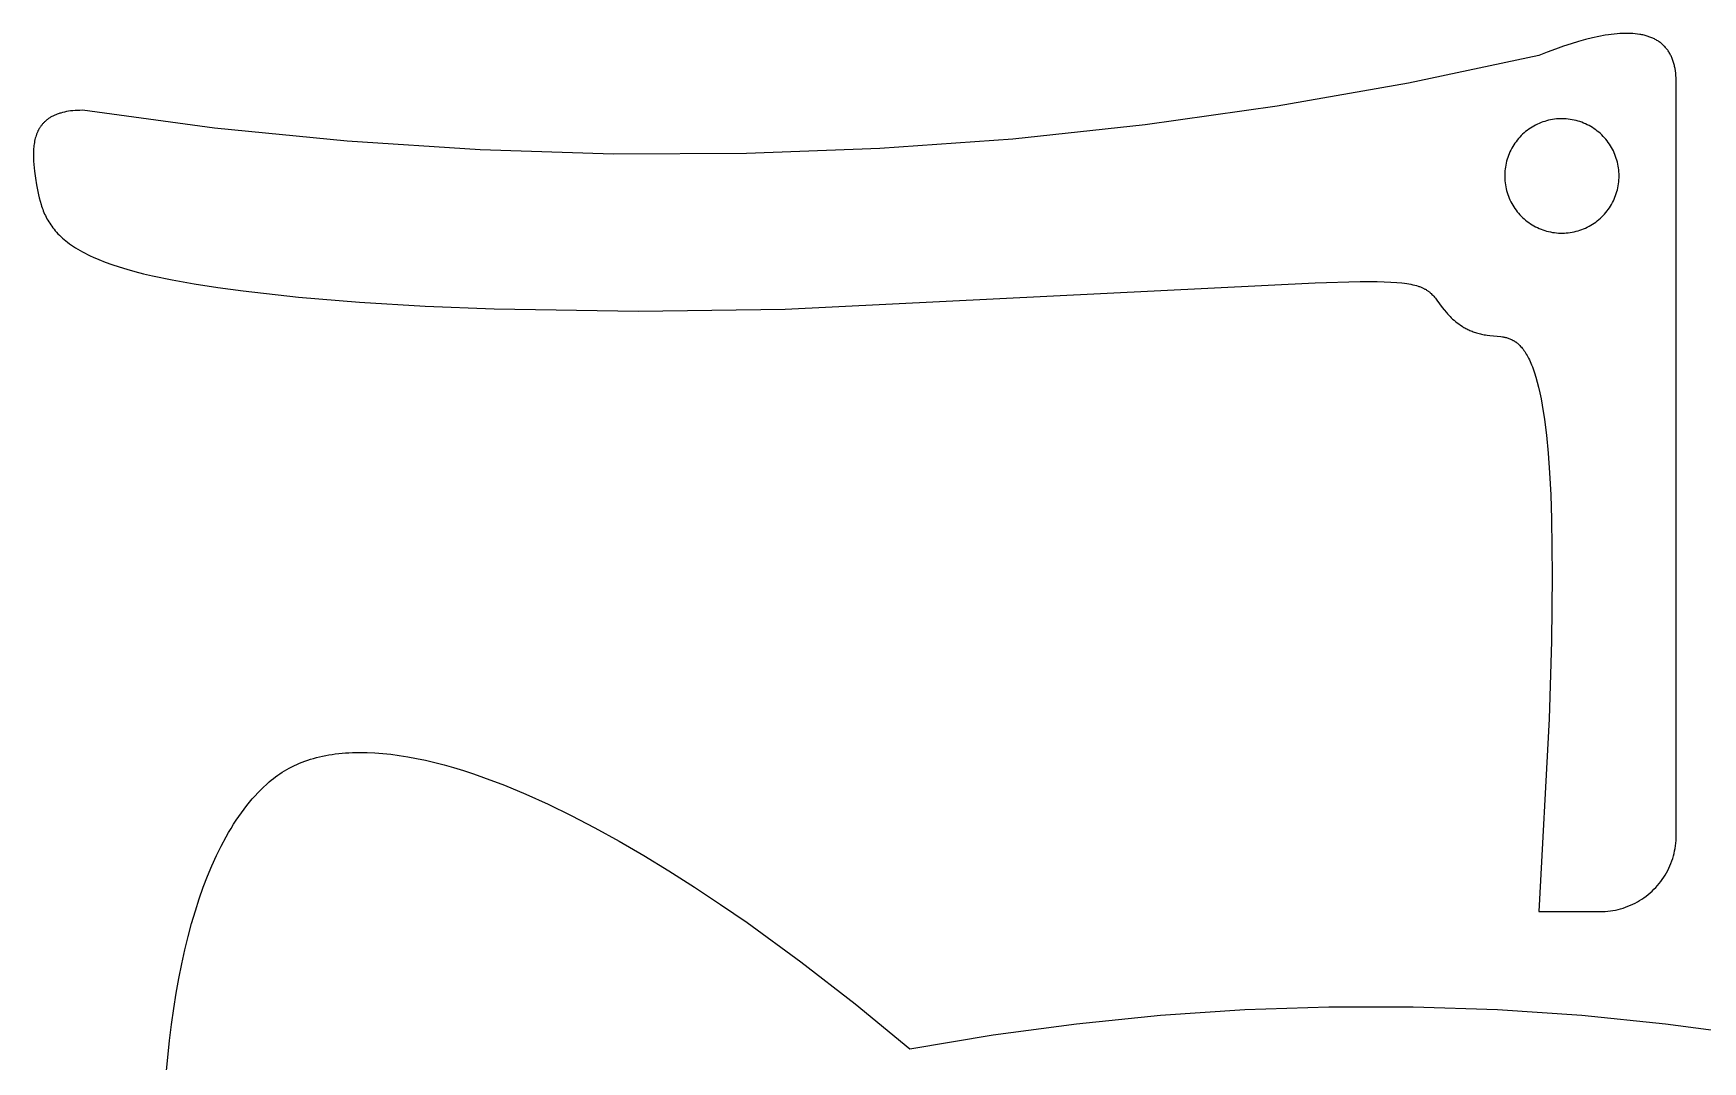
# Model space of a CAD drawing. Header units: millimetres. Extents: x -103 to 223, y -22 to 242.
# Drawn here: x -54.09 to -10.31, y 26.77 to 53.74 of the extents above; entities that cross this region are included whole.
import ezdxf

# ---------------------------------------------------------------- set-up
doc = ezdxf.new("R2010")
doc.units = ezdxf.units.MM
doc.layers.add('Capa 01', color=1, linetype='Continuous', true_color=0xff0000)

msp = doc.modelspace()

# ---------------------------------------------------------------- linework, layer by layer
at = {"layer": 'Capa 01'}
for p, q in [((-13.759, 53.466), (-13.959, 53.401)), ((-13.565, 53.524), (-13.759, 53.466)), ((-13.379, 53.576), (-13.565, 53.524)), ((-13.199, 53.62), (-13.379, 53.576)), ((-13.027, 53.657), (-13.199, 53.62)), ((-12.861, 53.688), (-13.027, 53.657)), ((-12.781, 53.7), (-12.861, 53.688)), ((-12.703, 53.711), (-12.781, 53.7)), ((-12.627, 53.72), (-12.703, 53.711)), ((-12.552, 53.727), (-12.627, 53.72)), ((-12.479, 53.733), (-12.552, 53.727)), ((-12.408, 53.736), (-12.479, 53.733)), ((-12.338, 53.738), (-12.408, 53.736)), ((-12.27, 53.738), (-12.338, 53.738)), ((-12.204, 53.737), (-12.27, 53.738)), ((-12.14, 53.733), (-12.204, 53.737)), ((-12.078, 53.728), (-12.14, 53.733)), ((-12.017, 53.721), (-12.078, 53.728)), ((-11.958, 53.713), (-12.017, 53.721)), ((-11.929, 53.708), (-11.958, 53.713)), ((-11.901, 53.702), (-11.929, 53.708)), ((-11.873, 53.697), (-11.901, 53.702)), ((-11.845, 53.69), (-11.873, 53.697)), ((-11.818, 53.684), (-11.845, 53.69)), ((-11.792, 53.676), (-11.818, 53.684)), ((-11.766, 53.669), (-11.792, 53.676)), ((-11.74, 53.661), (-11.766, 53.669)), ((-11.715, 53.652), (-11.74, 53.661)), ((-11.69, 53.643), (-11.715, 53.652)), ((-11.665, 53.634), (-11.69, 53.643)), ((-11.641, 53.624), (-11.665, 53.634)), ((-11.618, 53.614), (-11.641, 53.624)), ((-11.595, 53.603), (-11.618, 53.614)), ((-11.572, 53.592), (-11.595, 53.603)), ((-11.55, 53.581), (-11.572, 53.592)), ((-11.528, 53.569), (-11.55, 53.581)), ((-11.507, 53.556), (-11.528, 53.569)), ((-11.486, 53.543), (-11.507, 53.556)), ((-11.465, 53.53), (-11.486, 53.543)), ((-11.445, 53.516), (-11.465, 53.53)), ((-11.426, 53.502), (-11.445, 53.516)), ((-11.407, 53.487), (-11.426, 53.502)), ((-11.388, 53.472), (-11.407, 53.487)), ((-11.37, 53.457), (-11.388, 53.472)), ((-11.352, 53.441), (-11.37, 53.457)), ((-11.335, 53.424), (-11.352, 53.441)), ((-11.318, 53.407), (-11.335, 53.424)), ((-14.603, 53.162), (-18.022, 52.436)), ((-14.382, 53.249), (-14.603, 53.162)), ((-14.167, 53.328), (-14.382, 53.249)), ((-13.959, 53.401), (-14.167, 53.328)), ((-11.301, 53.39), (-11.318, 53.407)), ((-11.285, 53.372), (-11.301, 53.39)), ((-11.269, 53.354), (-11.285, 53.372)), ((-11.254, 53.336), (-11.269, 53.354)), ((-11.24, 53.317), (-11.254, 53.336)), ((-11.225, 53.297), (-11.24, 53.317)), ((-11.211, 53.277), (-11.225, 53.297)), ((-11.198, 53.257), (-11.211, 53.277)), ((-11.185, 53.236), (-11.198, 53.257)), ((-11.172, 53.215), (-11.185, 53.236)), ((-11.16, 53.193), (-11.172, 53.215)), ((-11.149, 53.171), (-11.16, 53.193)), ((-11.137, 53.148), (-11.149, 53.171)), ((-11.127, 53.125), (-11.137, 53.148)), ((-11.116, 53.102), (-11.127, 53.125)), ((-11.106, 53.078), (-11.116, 53.102)), ((-11.097, 53.054), (-11.106, 53.078)), ((-11.088, 53.029), (-11.097, 53.054)), ((-11.079, 53.004), (-11.088, 53.029)), ((-11.071, 52.978), (-11.079, 53.004)), ((-11.064, 52.952), (-11.071, 52.978)), ((-11.056, 52.926), (-11.064, 52.952)), ((-11.049, 52.899), (-11.056, 52.926)), ((-11.043, 52.871), (-11.049, 52.899)), ((-11.037, 52.843), (-11.043, 52.871)), ((-11.032, 52.815), (-11.037, 52.843)), ((-11.022, 52.757), (-11.032, 52.815)), ((-11.014, 52.697), (-11.022, 52.757)), ((-11.008, 52.636), (-11.014, 52.697)), ((-11.004, 52.573), (-11.008, 52.636)), ((-11.001, 52.508), (-11.004, 52.573)), ((-18.022, 52.436), (-21.464, 51.828)), ((-11, 52.441), (-11.001, 52.508)), ((-11, 32.704), (-11, 52.441)), ((-53.32, 51.663), (-53.368, 51.65)), ((-53.271, 51.675), (-53.32, 51.663)), ((-53.219, 51.686), (-53.271, 51.675)), ((-53.165, 51.695), (-53.219, 51.686)), ((-53.109, 51.703), (-53.165, 51.695)), ((-53.051, 51.709), (-53.109, 51.703)), ((-52.991, 51.714), (-53.051, 51.709)), ((-52.929, 51.718), (-52.991, 51.714)), ((-52.865, 51.72), (-52.929, 51.718)), ((-52.798, 51.721), (-52.865, 51.72)), ((-49.334, 51.255), (-52.798, 51.721)), ((-21.464, 51.828), (-24.925, 51.339)), ((-53.939, 51.229), (-53.948, 51.213)), ((-53.93, 51.245), (-53.939, 51.229)), ((-53.92, 51.26), (-53.93, 51.245)), ((-53.91, 51.276), (-53.92, 51.26)), ((-53.9, 51.291), (-53.91, 51.276)), ((-53.889, 51.306), (-53.9, 51.291)), ((-53.878, 51.321), (-53.889, 51.306)), ((-53.867, 51.335), (-53.878, 51.321)), ((-53.855, 51.35), (-53.867, 51.335)), ((-53.843, 51.364), (-53.855, 51.35)), ((-53.831, 51.378), (-53.843, 51.364)), ((-53.818, 51.392), (-53.831, 51.378)), ((-53.805, 51.405), (-53.818, 51.392)), ((-53.792, 51.418), (-53.805, 51.405)), ((-53.778, 51.431), (-53.792, 51.418)), ((-53.763, 51.444), (-53.778, 51.431)), ((-53.749, 51.456), (-53.763, 51.444)), ((-53.734, 51.469), (-53.749, 51.456)), ((-53.718, 51.481), (-53.734, 51.469)), ((-53.703, 51.492), (-53.718, 51.481)), ((-53.686, 51.504), (-53.703, 51.492)), ((-53.67, 51.515), (-53.686, 51.504)), ((-53.653, 51.526), (-53.67, 51.515)), ((-53.635, 51.537), (-53.653, 51.526)), ((-53.617, 51.547), (-53.635, 51.537)), ((-53.599, 51.557), (-53.617, 51.547)), ((-53.58, 51.567), (-53.599, 51.557)), ((-53.561, 51.577), (-53.58, 51.567)), ((-53.541, 51.586), (-53.561, 51.577)), ((-53.521, 51.595), (-53.541, 51.586)), ((-53.501, 51.604), (-53.521, 51.595)), ((-53.48, 51.613), (-53.501, 51.604)), ((-53.459, 51.621), (-53.48, 51.613)), ((-53.437, 51.629), (-53.459, 51.621)), ((-53.414, 51.636), (-53.437, 51.629)), ((-53.392, 51.643), (-53.414, 51.636)), ((-53.368, 51.65), (-53.392, 51.643)), ((-45.856, 50.908), (-49.334, 51.255)), ((-24.925, 51.339), (-28.401, 50.968)), ((-14.867, 51.224), (-14.909, 51.193)), ((-14.824, 51.253), (-14.867, 51.224)), ((-14.78, 51.281), (-14.824, 51.253)), ((-14.735, 51.308), (-14.78, 51.281)), ((-14.689, 51.332), (-14.735, 51.308)), ((-14.642, 51.355), (-14.689, 51.332)), ((-14.595, 51.377), (-14.642, 51.355)), ((-14.547, 51.397), (-14.595, 51.377)), ((-14.498, 51.415), (-14.547, 51.397)), ((-14.449, 51.431), (-14.498, 51.415)), ((-14.399, 51.446), (-14.449, 51.431)), ((-14.348, 51.459), (-14.399, 51.446)), ((-14.297, 51.47), (-14.348, 51.459)), ((-14.246, 51.48), (-14.297, 51.47)), ((-14.195, 51.487), (-14.246, 51.48)), ((-14.143, 51.493), (-14.195, 51.487)), ((-14.091, 51.497), (-14.143, 51.493)), ((-14.039, 51.499), (-14.091, 51.497)), ((-13.987, 51.5), (-14.039, 51.499)), ((-13.935, 51.499), (-13.987, 51.5)), ((-13.883, 51.495), (-13.935, 51.499)), ((-13.831, 51.49), (-13.883, 51.495)), ((-13.78, 51.484), (-13.831, 51.49)), ((-13.728, 51.475), (-13.78, 51.484)), ((-13.677, 51.465), (-13.728, 51.475)), ((-13.626, 51.453), (-13.677, 51.465)), ((-13.576, 51.439), (-13.626, 51.453)), ((-13.527, 51.423), (-13.576, 51.439)), ((-13.477, 51.406), (-13.527, 51.423)), ((-13.429, 51.387), (-13.477, 51.406)), ((-13.381, 51.366), (-13.429, 51.387)), ((-13.334, 51.344), (-13.381, 51.366)), ((-13.288, 51.32), (-13.334, 51.344)), ((-13.242, 51.295), (-13.288, 51.32)), ((-13.198, 51.268), (-13.242, 51.295)), ((-13.155, 51.239), (-13.198, 51.268)), ((-13.112, 51.209), (-13.155, 51.239)), ((-54.072, 50.797), (-54.076, 50.758)), ((-54.067, 50.837), (-54.072, 50.797)), ((-54.06, 50.875), (-54.067, 50.837)), ((-54.053, 50.914), (-54.06, 50.875)), ((-54.045, 50.951), (-54.053, 50.914)), ((-54.036, 50.988), (-54.045, 50.951)), ((-54.025, 51.025), (-54.036, 50.988)), ((-54.014, 51.06), (-54.025, 51.025)), ((-54.008, 51.078), (-54.014, 51.06)), ((-54.001, 51.096), (-54.008, 51.078)), ((-53.995, 51.113), (-54.001, 51.096)), ((-53.988, 51.13), (-53.995, 51.113)), ((-53.98, 51.147), (-53.988, 51.13)), ((-53.973, 51.164), (-53.98, 51.147)), ((-53.965, 51.18), (-53.973, 51.164)), ((-53.956, 51.197), (-53.965, 51.18)), ((-53.948, 51.213), (-53.956, 51.197)), ((-42.369, 50.68), (-45.856, 50.908)), ((-28.401, 50.968), (-31.887, 50.716)), ((-15.261, 50.813), (-15.288, 50.769)), ((-15.232, 50.856), (-15.261, 50.813)), ((-15.201, 50.898), (-15.232, 50.856)), ((-15.169, 50.94), (-15.201, 50.898)), ((-15.136, 50.98), (-15.169, 50.94)), ((-15.101, 51.018), (-15.136, 50.98)), ((-15.065, 51.056), (-15.101, 51.018)), ((-15.028, 51.092), (-15.065, 51.056)), ((-14.989, 51.127), (-15.028, 51.092)), ((-14.95, 51.161), (-14.989, 51.127)), ((-14.909, 51.193), (-14.95, 51.161)), ((-13.071, 51.177), (-13.112, 51.209)), ((-13.03, 51.144), (-13.071, 51.177)), ((-12.991, 51.11), (-13.03, 51.144)), ((-12.953, 51.074), (-12.991, 51.11)), ((-12.917, 51.037), (-12.953, 51.074)), ((-12.881, 50.999), (-12.917, 51.037)), ((-12.847, 50.96), (-12.881, 50.999)), ((-12.815, 50.919), (-12.847, 50.96)), ((-12.783, 50.877), (-12.815, 50.919)), ((-12.754, 50.835), (-12.783, 50.877)), ((-12.725, 50.791), (-12.754, 50.835)), ((-12.699, 50.746), (-12.725, 50.791)), ((-54.085, 50.595), (-54.086, 50.553)), ((-54.086, 50.553), (-54.084, 50.468)), ((-54.084, 50.636), (-54.085, 50.595)), ((-54.083, 50.677), (-54.084, 50.636)), ((-54.084, 50.468), (-54.08, 50.383)), ((-54.08, 50.718), (-54.083, 50.677)), ((-54.076, 50.758), (-54.08, 50.718)), ((-54.08, 50.383), (-54.074, 50.296)), ((-38.875, 50.572), (-42.369, 50.68)), ((-35.38, 50.584), (-38.875, 50.572)), ((-31.887, 50.716), (-35.38, 50.584)), ((-15.449, 50.386), (-15.462, 50.336)), ((-15.435, 50.436), (-15.449, 50.386)), ((-15.419, 50.486), (-15.435, 50.436)), ((-15.401, 50.535), (-15.419, 50.486)), ((-15.382, 50.583), (-15.401, 50.535)), ((-15.361, 50.631), (-15.382, 50.583)), ((-15.338, 50.678), (-15.361, 50.631)), ((-15.314, 50.724), (-15.338, 50.678)), ((-15.288, 50.769), (-15.314, 50.724)), ((-12.674, 50.701), (-12.699, 50.746)), ((-12.65, 50.654), (-12.674, 50.701)), ((-12.628, 50.607), (-12.65, 50.654)), ((-12.608, 50.559), (-12.628, 50.607)), ((-12.589, 50.51), (-12.608, 50.559)), ((-12.573, 50.461), (-12.589, 50.51)), ((-12.557, 50.411), (-12.573, 50.461)), ((-12.544, 50.361), (-12.557, 50.411)), ((-12.532, 50.31), (-12.544, 50.361)), ((-54.074, 50.296), (-54.065, 50.209)), ((-54.065, 50.209), (-54.055, 50.121)), ((-54.055, 50.121), (-54.03, 49.944)), ((-54.03, 49.944), (-54, 49.768)), ((-15.498, 50.078), (-15.5, 50.026)), ((-15.5, 50.026), (-15.5, 49.974)), ((-15.5, 49.974), (-15.498, 49.922)), ((-15.494, 50.13), (-15.498, 50.078)), ((-15.498, 49.922), (-15.494, 49.87)), ((-15.489, 50.182), (-15.494, 50.13)), ((-15.482, 50.233), (-15.489, 50.182)), ((-15.473, 50.285), (-15.482, 50.233)), ((-15.462, 50.336), (-15.473, 50.285)), ((-12.523, 50.259), (-12.532, 50.31)), ((-12.514, 50.208), (-12.523, 50.259)), ((-12.508, 50.156), (-12.514, 50.208)), ((-12.504, 50.104), (-12.508, 50.156)), ((-12.501, 50.052), (-12.504, 50.104)), ((-12.504, 49.896), (-12.501, 49.948)), ((-12.5, 50), (-12.501, 50.052)), ((-12.501, 49.948), (-12.5, 50)), ((-54, 49.768), (-53.968, 49.593)), ((-53.968, 49.593), (-53.95, 49.507)), ((-53.95, 49.507), (-53.93, 49.421)), ((-15.494, 49.87), (-15.489, 49.818)), ((-15.489, 49.818), (-15.482, 49.767)), ((-15.482, 49.767), (-15.473, 49.715)), ((-15.473, 49.715), (-15.462, 49.664)), ((-15.462, 49.664), (-15.449, 49.614)), ((-15.449, 49.614), (-15.435, 49.564)), ((-15.435, 49.564), (-15.419, 49.514)), ((-15.419, 49.514), (-15.401, 49.465)), ((-12.608, 49.441), (-12.589, 49.49)), ((-12.589, 49.49), (-12.573, 49.539)), ((-12.573, 49.539), (-12.557, 49.589)), ((-12.557, 49.589), (-12.544, 49.639)), ((-12.544, 49.639), (-12.532, 49.69)), ((-12.532, 49.69), (-12.523, 49.741)), ((-12.523, 49.741), (-12.514, 49.792)), ((-12.514, 49.792), (-12.508, 49.844)), ((-12.508, 49.844), (-12.504, 49.896)), ((-53.93, 49.421), (-53.908, 49.336)), ((-53.908, 49.336), (-53.884, 49.251)), ((-53.884, 49.251), (-53.87, 49.209)), ((-53.87, 49.209), (-53.856, 49.167)), ((-53.856, 49.167), (-53.841, 49.125)), ((-53.841, 49.125), (-53.825, 49.083)), ((-53.825, 49.083), (-53.808, 49.042)), ((-53.808, 49.042), (-53.79, 49.001)), ((-15.401, 49.465), (-15.382, 49.417)), ((-15.382, 49.417), (-15.361, 49.369)), ((-15.361, 49.369), (-15.338, 49.322)), ((-15.338, 49.322), (-15.314, 49.276)), ((-15.314, 49.276), (-15.288, 49.231)), ((-15.288, 49.231), (-15.261, 49.187)), ((-15.261, 49.187), (-15.232, 49.144)), ((-15.232, 49.144), (-15.201, 49.102)), ((-15.201, 49.102), (-15.169, 49.06)), ((-15.169, 49.06), (-15.136, 49.02)), ((-12.881, 49.001), (-12.847, 49.04)), ((-12.847, 49.04), (-12.815, 49.081)), ((-12.815, 49.081), (-12.783, 49.123)), ((-12.783, 49.123), (-12.754, 49.165)), ((-12.754, 49.165), (-12.725, 49.209)), ((-12.725, 49.209), (-12.699, 49.254)), ((-12.699, 49.254), (-12.674, 49.299)), ((-12.674, 49.299), (-12.65, 49.346)), ((-12.65, 49.346), (-12.628, 49.393)), ((-12.628, 49.393), (-12.608, 49.441)), ((-53.79, 49.001), (-53.771, 48.96)), ((-53.771, 48.96), (-53.751, 48.919)), ((-53.751, 48.919), (-53.73, 48.878)), ((-53.73, 48.878), (-53.707, 48.838)), ((-53.707, 48.838), (-53.684, 48.798)), ((-53.684, 48.798), (-53.658, 48.758)), ((-53.658, 48.758), (-53.632, 48.718)), ((-53.632, 48.718), (-53.604, 48.678)), ((-53.604, 48.678), (-53.574, 48.639)), ((-53.574, 48.639), (-53.543, 48.6)), ((-53.543, 48.6), (-53.511, 48.561)), ((-15.136, 49.02), (-15.101, 48.982)), ((-15.101, 48.982), (-15.065, 48.944)), ((-15.065, 48.944), (-15.028, 48.908)), ((-15.028, 48.908), (-14.989, 48.873)), ((-14.989, 48.873), (-14.95, 48.839)), ((-14.95, 48.839), (-14.909, 48.807)), ((-14.909, 48.807), (-14.867, 48.776)), ((-14.867, 48.776), (-14.824, 48.747)), ((-14.824, 48.747), (-14.78, 48.719)), ((-14.78, 48.719), (-14.735, 48.692)), ((-14.735, 48.692), (-14.689, 48.668)), ((-14.689, 48.668), (-14.642, 48.645)), ((-14.642, 48.645), (-14.595, 48.623)), ((-14.595, 48.623), (-14.547, 48.603)), ((-14.547, 48.603), (-14.498, 48.585)), ((-13.527, 48.577), (-13.477, 48.594)), ((-13.477, 48.594), (-13.429, 48.613)), ((-13.429, 48.613), (-13.381, 48.634)), ((-13.381, 48.634), (-13.334, 48.656)), ((-13.334, 48.656), (-13.288, 48.68)), ((-13.288, 48.68), (-13.242, 48.705)), ((-13.242, 48.705), (-13.198, 48.732)), ((-13.198, 48.732), (-13.155, 48.761)), ((-13.155, 48.761), (-13.112, 48.791)), ((-13.112, 48.791), (-13.071, 48.823)), ((-13.071, 48.823), (-13.03, 48.856)), ((-13.03, 48.856), (-12.991, 48.89)), ((-12.991, 48.89), (-12.953, 48.926)), ((-12.953, 48.926), (-12.917, 48.963)), ((-12.917, 48.963), (-12.881, 49.001)), ((-53.511, 48.561), (-53.477, 48.522)), ((-53.477, 48.522), (-53.441, 48.484)), ((-53.441, 48.484), (-53.403, 48.446)), ((-53.403, 48.446), (-53.364, 48.408)), ((-53.364, 48.408), (-53.322, 48.37)), ((-53.322, 48.37), (-53.279, 48.333)), ((-53.279, 48.333), (-53.234, 48.296)), ((-53.234, 48.296), (-53.187, 48.259)), ((-53.187, 48.259), (-53.138, 48.222)), ((-53.138, 48.222), (-53.086, 48.186)), ((-53.086, 48.186), (-53.033, 48.15)), ((-14.498, 48.585), (-14.449, 48.569)), ((-14.449, 48.569), (-14.399, 48.554)), ((-14.399, 48.554), (-14.348, 48.541)), ((-14.348, 48.541), (-14.297, 48.53)), ((-14.297, 48.53), (-14.246, 48.52)), ((-14.246, 48.52), (-14.195, 48.513)), ((-14.195, 48.513), (-14.143, 48.507)), ((-14.143, 48.507), (-14.091, 48.503)), ((-14.091, 48.503), (-14.039, 48.501)), ((-14.039, 48.501), (-13.987, 48.5)), ((-13.987, 48.5), (-13.935, 48.501)), ((-13.935, 48.501), (-13.883, 48.505)), ((-13.883, 48.505), (-13.831, 48.51)), ((-13.831, 48.51), (-13.78, 48.516)), ((-13.78, 48.516), (-13.728, 48.525)), ((-13.728, 48.525), (-13.677, 48.535)), ((-13.677, 48.535), (-13.626, 48.547)), ((-13.626, 48.547), (-13.576, 48.561)), ((-13.576, 48.561), (-13.527, 48.577)), ((-53.033, 48.15), (-52.977, 48.114)), ((-52.977, 48.114), (-52.919, 48.078)), ((-52.919, 48.078), (-52.859, 48.043)), ((-52.859, 48.043), (-52.796, 48.008)), ((-52.796, 48.008), (-52.731, 47.974)), ((-52.731, 47.974), (-52.663, 47.94)), ((-52.663, 47.94), (-52.593, 47.906)), ((-52.593, 47.906), (-52.52, 47.872)), ((-52.52, 47.872), (-52.367, 47.806)), ((-52.367, 47.806), (-52.202, 47.74)), ((-52.202, 47.74), (-52.027, 47.677)), ((-52.027, 47.677), (-51.839, 47.614)), ((-51.839, 47.614), (-51.639, 47.553)), ((-51.639, 47.553), (-51.427, 47.494)), ((-51.427, 47.494), (-51.201, 47.436)), ((-51.201, 47.436), (-50.962, 47.379)), ((-50.962, 47.379), (-50.444, 47.271)), ((-50.444, 47.271), (-49.872, 47.168)), ((-49.872, 47.168), (-49.252, 47.073)), ((-49.252, 47.073), (-48.586, 46.983)), ((-48.586, 46.983), (-47.131, 46.824)), ((-34.369, 46.506), (-20.468, 47.194)), ((-20.468, 47.194), (-19.289, 47.227)), ((-19.289, 47.227), (-18.847, 47.227)), ((-18.847, 47.227), (-18.657, 47.222)), ((-18.657, 47.222), (-18.486, 47.215)), ((-18.486, 47.215), (-18.332, 47.205)), ((-18.332, 47.205), (-18.193, 47.192)), ((-18.193, 47.192), (-18.129, 47.184)), ((-18.129, 47.184), (-18.068, 47.176)), ((-18.068, 47.176), (-18.011, 47.167)), ((-18.011, 47.167), (-17.958, 47.157)), ((-17.958, 47.157), (-17.907, 47.147)), ((-17.907, 47.147), (-17.859, 47.135)), ((-17.859, 47.135), (-17.813, 47.123)), ((-17.813, 47.123), (-17.771, 47.11)), ((-17.771, 47.11), (-17.75, 47.104)), ((-17.75, 47.104), (-17.731, 47.097)), ((-17.731, 47.097), (-17.711, 47.09)), ((-17.711, 47.09), (-17.693, 47.082)), ((-17.693, 47.082), (-17.675, 47.075)), ((-17.675, 47.075), (-17.657, 47.067)), ((-17.657, 47.067), (-17.64, 47.059)), ((-17.64, 47.059), (-17.623, 47.051)), ((-17.623, 47.051), (-17.607, 47.043)), ((-17.607, 47.043), (-17.591, 47.034)), ((-17.591, 47.034), (-17.576, 47.026)), ((-17.576, 47.026), (-17.561, 47.017)), ((-17.561, 47.017), (-17.546, 47.008)), ((-17.546, 47.008), (-17.532, 46.998)), ((-17.532, 46.998), (-17.518, 46.989)), ((-17.518, 46.989), (-17.505, 46.979)), ((-17.505, 46.979), (-17.492, 46.969)), ((-17.492, 46.969), (-17.479, 46.959)), ((-17.479, 46.959), (-17.466, 46.949)), ((-17.466, 46.949), (-17.454, 46.938)), ((-17.454, 46.938), (-17.441, 46.927)), ((-17.441, 46.927), (-17.43, 46.916)), ((-17.43, 46.916), (-17.406, 46.894)), ((-17.406, 46.894), (-17.384, 46.87)), ((-17.384, 46.87), (-17.362, 46.846)), ((-17.362, 46.846), (-17.34, 46.82)), ((-47.131, 46.824), (-45.531, 46.692)), ((-45.531, 46.692), (-43.813, 46.588)), ((-43.813, 46.588), (-42.004, 46.512)), ((-42.004, 46.512), (-38.215, 46.451)), ((-38.215, 46.451), (-34.369, 46.506)), ((-17.34, 46.82), (-17.318, 46.794)), ((-17.318, 46.794), (-17.275, 46.739)), ((-17.275, 46.739), (-17.136, 46.553)), ((-17.136, 46.553), (-17.083, 46.486)), ((-17.083, 46.486), (-17.027, 46.418)), ((-17.027, 46.418), (-16.997, 46.383)), ((-16.997, 46.383), (-16.966, 46.349)), ((-16.966, 46.349), (-16.933, 46.315)), ((-16.933, 46.315), (-16.899, 46.28)), ((-16.899, 46.28), (-16.864, 46.247)), ((-16.864, 46.247), (-16.827, 46.213)), ((-16.827, 46.213), (-16.788, 46.181)), ((-16.788, 46.181), (-16.748, 46.148)), ((-16.748, 46.148), (-16.706, 46.117)), ((-16.706, 46.117), (-16.662, 46.086)), ((-16.662, 46.086), (-16.616, 46.057)), ((-16.616, 46.057), (-16.593, 46.042)), ((-16.593, 46.042), (-16.569, 46.028)), ((-16.569, 46.028), (-16.544, 46.014)), ((-16.544, 46.014), (-16.519, 46.001)), ((-16.519, 46.001), (-16.493, 45.987)), ((-16.493, 45.987), (-16.467, 45.974)), ((-16.467, 45.974), (-16.44, 45.962)), ((-16.44, 45.962), (-16.412, 45.95)), ((-16.412, 45.95), (-16.384, 45.938)), ((-16.384, 45.938), (-16.356, 45.926)), ((-16.356, 45.926), (-16.327, 45.915)), ((-16.327, 45.915), (-16.297, 45.904)), ((-16.297, 45.904), (-16.266, 45.894)), ((-16.266, 45.894), (-16.235, 45.884)), ((-16.235, 45.884), (-16.204, 45.875)), ((-16.204, 45.875), (-16.171, 45.866)), ((-16.171, 45.866), (-16.138, 45.857)), ((-16.138, 45.857), (-16.105, 45.849)), ((-16.105, 45.849), (-16.07, 45.841)), ((-16.07, 45.841), (-16.035, 45.834)), ((-16.035, 45.834), (-16, 45.828)), ((-16, 45.828), (-15.963, 45.822)), ((-15.963, 45.822), (-15.888, 45.811)), ((-15.888, 45.811), (-15.604, 45.786)), ((-15.604, 45.786), (-15.561, 45.78)), ((-15.561, 45.78), (-15.54, 45.776)), ((-15.54, 45.776), (-15.518, 45.773)), ((-15.518, 45.773), (-15.496, 45.768)), ((-15.496, 45.768), (-15.474, 45.763)), ((-15.474, 45.763), (-15.453, 45.758)), ((-15.453, 45.758), (-15.431, 45.751)), ((-15.431, 45.751), (-15.409, 45.745)), ((-15.409, 45.745), (-15.387, 45.737)), ((-15.387, 45.737), (-15.365, 45.729)), ((-15.365, 45.729), (-15.343, 45.719)), ((-15.343, 45.719), (-15.321, 45.709)), ((-15.321, 45.709), (-15.299, 45.698)), ((-15.299, 45.698), (-15.277, 45.687)), ((-15.277, 45.687), (-15.266, 45.68)), ((-15.266, 45.68), (-15.255, 45.674)), ((-15.255, 45.674), (-15.244, 45.667)), ((-15.244, 45.667), (-15.233, 45.66)), ((-15.233, 45.66), (-15.222, 45.652)), ((-15.222, 45.652), (-15.211, 45.645)), ((-15.211, 45.645), (-15.2, 45.637)), ((-15.2, 45.637), (-15.189, 45.628)), ((-15.189, 45.628), (-15.178, 45.62)), ((-15.178, 45.62), (-15.167, 45.611)), ((-15.167, 45.611), (-15.146, 45.592)), ((-15.146, 45.592), (-15.124, 45.573)), ((-15.124, 45.573), (-15.102, 45.551)), ((-15.102, 45.551), (-15.081, 45.529)), ((-15.081, 45.529), (-15.059, 45.505)), ((-15.059, 45.505), (-15.038, 45.479)), ((-15.038, 45.479), (-15.017, 45.452)), ((-15.017, 45.452), (-14.996, 45.424)), ((-14.996, 45.424), (-14.975, 45.394)), ((-14.975, 45.394), (-14.954, 45.362)), ((-14.954, 45.362), (-14.933, 45.328)), ((-14.933, 45.328), (-14.913, 45.293)), ((-14.913, 45.293), (-14.892, 45.256)), ((-14.892, 45.256), (-14.872, 45.217)), ((-14.872, 45.217), (-14.852, 45.177)), ((-14.852, 45.177), (-14.832, 45.134)), ((-14.832, 45.134), (-14.812, 45.089)), ((-14.812, 45.089), (-14.793, 45.043)), ((-14.793, 45.043), (-14.773, 44.994)), ((-14.773, 44.994), (-14.754, 44.943)), ((-14.754, 44.943), (-14.717, 44.835)), ((-14.717, 44.835), (-14.68, 44.718)), ((-14.68, 44.718), (-14.645, 44.592)), ((-14.645, 44.592), (-14.61, 44.456)), ((-14.61, 44.456), (-14.577, 44.309)), ((-14.577, 44.309), (-14.545, 44.153)), ((-14.545, 44.153), (-14.514, 43.985)), ((-14.514, 43.985), (-14.457, 43.616)), ((-14.457, 43.616), (-14.406, 43.2)), ((-14.406, 43.2), (-14.361, 42.732)), ((-14.361, 42.732), (-14.323, 42.211)), ((-14.323, 42.211), (-14.292, 41.634)), ((-14.292, 41.634), (-14.27, 40.997)), ((-14.27, 40.997), (-14.251, 39.532)), ((-14.251, 39.532), (-14.271, 37.794)), ((-14.271, 37.794), (-14.333, 35.759)), ((-14.333, 35.759), (-14.603, 30.704)), ((-47.175, 34.565), (-47.105, 34.595)), ((-47.105, 34.595), (-47.035, 34.623)), ((-47.035, 34.623), (-46.963, 34.65)), ((-46.963, 34.65), (-46.89, 34.675)), ((-46.89, 34.675), (-46.815, 34.699)), ((-46.815, 34.699), (-46.739, 34.722)), ((-46.739, 34.722), (-46.661, 34.743)), ((-46.661, 34.743), (-46.582, 34.762)), ((-46.582, 34.762), (-46.502, 34.781)), ((-46.502, 34.781), (-46.42, 34.797)), ((-46.42, 34.797), (-46.337, 34.813)), ((-46.337, 34.813), (-46.253, 34.826)), ((-46.253, 34.826), (-46.167, 34.839)), ((-46.167, 34.839), (-46.079, 34.849)), ((-46.079, 34.849), (-45.991, 34.859)), ((-45.991, 34.859), (-45.9, 34.866)), ((-45.9, 34.866), (-45.809, 34.872)), ((-45.809, 34.872), (-45.716, 34.877)), ((-45.716, 34.877), (-45.525, 34.881)), ((-45.525, 34.881), (-45.329, 34.878)), ((-45.329, 34.878), (-45.128, 34.869)), ((-45.128, 34.869), (-44.921, 34.854)), ((-44.921, 34.854), (-44.708, 34.831)), ((-44.708, 34.831), (-44.489, 34.802)), ((-44.489, 34.802), (-44.266, 34.766)), ((-44.266, 34.766), (-44.036, 34.723)), ((-44.036, 34.723), (-43.801, 34.673)), ((-43.801, 34.673), (-43.561, 34.616)), ((-43.561, 34.616), (-43.316, 34.552)), ((-47.899, 34.108), (-47.846, 34.153)), ((-47.846, 34.153), (-47.791, 34.197)), ((-47.791, 34.197), (-47.736, 34.239)), ((-47.736, 34.239), (-47.679, 34.281)), ((-47.679, 34.281), (-47.621, 34.321)), ((-47.621, 34.321), (-47.561, 34.359)), ((-47.561, 34.359), (-47.5, 34.397)), ((-47.5, 34.397), (-47.438, 34.433)), ((-47.438, 34.433), (-47.374, 34.468)), ((-47.374, 34.468), (-47.309, 34.502)), ((-47.309, 34.502), (-47.242, 34.534)), ((-47.242, 34.534), (-47.175, 34.565)), ((-43.316, 34.552), (-43.065, 34.481)), ((-43.065, 34.481), (-42.809, 34.403)), ((-42.809, 34.403), (-42.547, 34.318)), ((-42.547, 34.318), (-42.281, 34.225)), ((-42.281, 34.225), (-41.734, 34.019)), ((-48.344, 33.659), (-48.271, 33.742)), ((-48.271, 33.742), (-48.198, 33.821)), ((-48.198, 33.821), (-48.124, 33.897)), ((-48.124, 33.897), (-48.05, 33.971)), ((-48.05, 33.971), (-47.974, 34.041)), ((-47.974, 34.041), (-47.899, 34.108)), ((-41.734, 34.019), (-41.167, 33.783)), ((-41.167, 33.783), (-40.582, 33.519)), ((-48.698, 33.201), (-48.628, 33.299)), ((-48.628, 33.299), (-48.558, 33.394)), ((-48.558, 33.394), (-48.488, 33.485)), ((-48.488, 33.485), (-48.416, 33.574)), ((-48.416, 33.574), (-48.344, 33.659)), ((-40.582, 33.519), (-39.98, 33.226)), ((-48.966, 32.777), (-48.9, 32.888)), ((-48.9, 32.888), (-48.834, 32.995)), ((-48.834, 32.995), (-48.766, 33.1)), ((-48.766, 33.1), (-48.698, 33.201)), ((-39.98, 33.226), (-39.361, 32.905)), ((-39.361, 32.905), (-38.727, 32.556)), ((-49.283, 32.174), (-49.159, 32.425)), ((-49.159, 32.425), (-49.032, 32.663)), ((-49.032, 32.663), (-48.966, 32.777)), ((-38.727, 32.556), (-38.079, 32.18)), ((-11.029, 32.364), (-11.019, 32.432)), ((-11.019, 32.432), (-11.01, 32.5)), ((-11.01, 32.5), (-11.005, 32.568)), ((-11.005, 32.568), (-11.001, 32.636)), ((-11.001, 32.636), (-11, 32.704)), ((-49.403, 31.91), (-49.283, 32.174)), ((-38.079, 32.18), (-37.418, 31.777)), ((-11.166, 31.907), (-11.139, 31.97)), ((-11.139, 31.97), (-11.115, 32.034)), ((-11.115, 32.034), (-11.094, 32.099)), ((-11.094, 32.099), (-11.074, 32.165)), ((-11.074, 32.165), (-11.057, 32.231)), ((-11.057, 32.231), (-11.042, 32.297)), ((-11.042, 32.297), (-11.029, 32.364)), ((-49.629, 31.344), (-49.518, 31.634)), ((-49.518, 31.634), (-49.403, 31.91)), ((-37.418, 31.777), (-36.745, 31.348)), ((-11.406, 31.496), (-11.366, 31.551)), ((-11.366, 31.551), (-11.328, 31.607)), ((-11.328, 31.607), (-11.291, 31.665)), ((-11.291, 31.665), (-11.257, 31.724)), ((-11.257, 31.724), (-11.224, 31.784)), ((-11.224, 31.784), (-11.194, 31.845)), ((-11.194, 31.845), (-11.166, 31.907)), ((-49.736, 31.041), (-49.629, 31.344)), ((-36.745, 31.348), (-36.062, 30.894)), ((-11.847, 31.07), (-11.792, 31.11)), ((-11.792, 31.11), (-11.738, 31.153)), ((-11.738, 31.153), (-11.686, 31.197)), ((-11.686, 31.197), (-11.635, 31.242)), ((-11.635, 31.242), (-11.586, 31.29)), ((-11.586, 31.29), (-11.538, 31.339)), ((-11.538, 31.339), (-11.493, 31.39)), ((-11.493, 31.39), (-11.449, 31.442)), ((-11.449, 31.442), (-11.406, 31.496)), ((-49.935, 30.396), (-49.838, 30.725)), ((-49.838, 30.725), (-49.736, 31.041)), ((-36.062, 30.894), (-35.369, 30.416)), ((-14.603, 30.704), (-13, 30.704)), ((-13, 30.704), (-12.932, 30.705)), ((-12.932, 30.705), (-12.864, 30.709)), ((-12.864, 30.709), (-12.795, 30.715)), ((-12.795, 30.715), (-12.728, 30.723)), ((-12.728, 30.723), (-12.66, 30.733)), ((-12.66, 30.733), (-12.593, 30.746)), ((-12.593, 30.746), (-12.526, 30.761)), ((-12.526, 30.761), (-12.46, 30.778)), ((-12.46, 30.778), (-12.395, 30.798)), ((-12.395, 30.798), (-12.33, 30.82)), ((-12.33, 30.82), (-12.266, 30.844)), ((-12.266, 30.844), (-12.203, 30.87)), ((-12.203, 30.87), (-12.141, 30.898)), ((-12.141, 30.898), (-12.08, 30.928)), ((-12.08, 30.928), (-12.02, 30.961)), ((-12.02, 30.961), (-11.961, 30.995)), ((-11.961, 30.995), (-11.903, 31.032)), ((-11.903, 31.032), (-11.847, 31.07)), ((-50.027, 30.055), (-49.935, 30.396)), ((-35.369, 30.416), (-33.962, 29.391)), ((-50.113, 29.701), (-50.027, 30.055)), ((-50.27, 28.955), (-50.194, 29.334)), ((-50.194, 29.334), (-50.113, 29.701)), ((-33.962, 29.391), (-32.535, 28.283)), ((-50.34, 28.565), (-50.27, 28.955)), ((-50.404, 28.162), (-50.34, 28.565)), ((-50.462, 27.748), (-50.404, 28.162)), ((-32.535, 28.283), (-31.099, 27.102)), ((-24.525, 27.987), (-22.318, 28.135)), ((-22.318, 28.135), (-20.108, 28.209)), ((-20.108, 28.209), (-17.896, 28.209)), ((-17.896, 28.209), (-15.685, 28.135)), ((-15.685, 28.135), (-13.478, 27.987)), ((-50.514, 27.323), (-50.462, 27.748)), ((-28.918, 27.47), (-26.726, 27.765)), ((-26.726, 27.765), (-24.525, 27.987)), ((-13.478, 27.987), (-11.278, 27.765)), ((-11.278, 27.765), (-9.085, 27.47)), ((-50.6, 26.44), (-50.514, 27.323)), ((-31.099, 27.102), (-28.918, 27.47))]:
    msp.add_line(p, q, dxfattribs=at)

doc.saveas('drawing.dxf')
